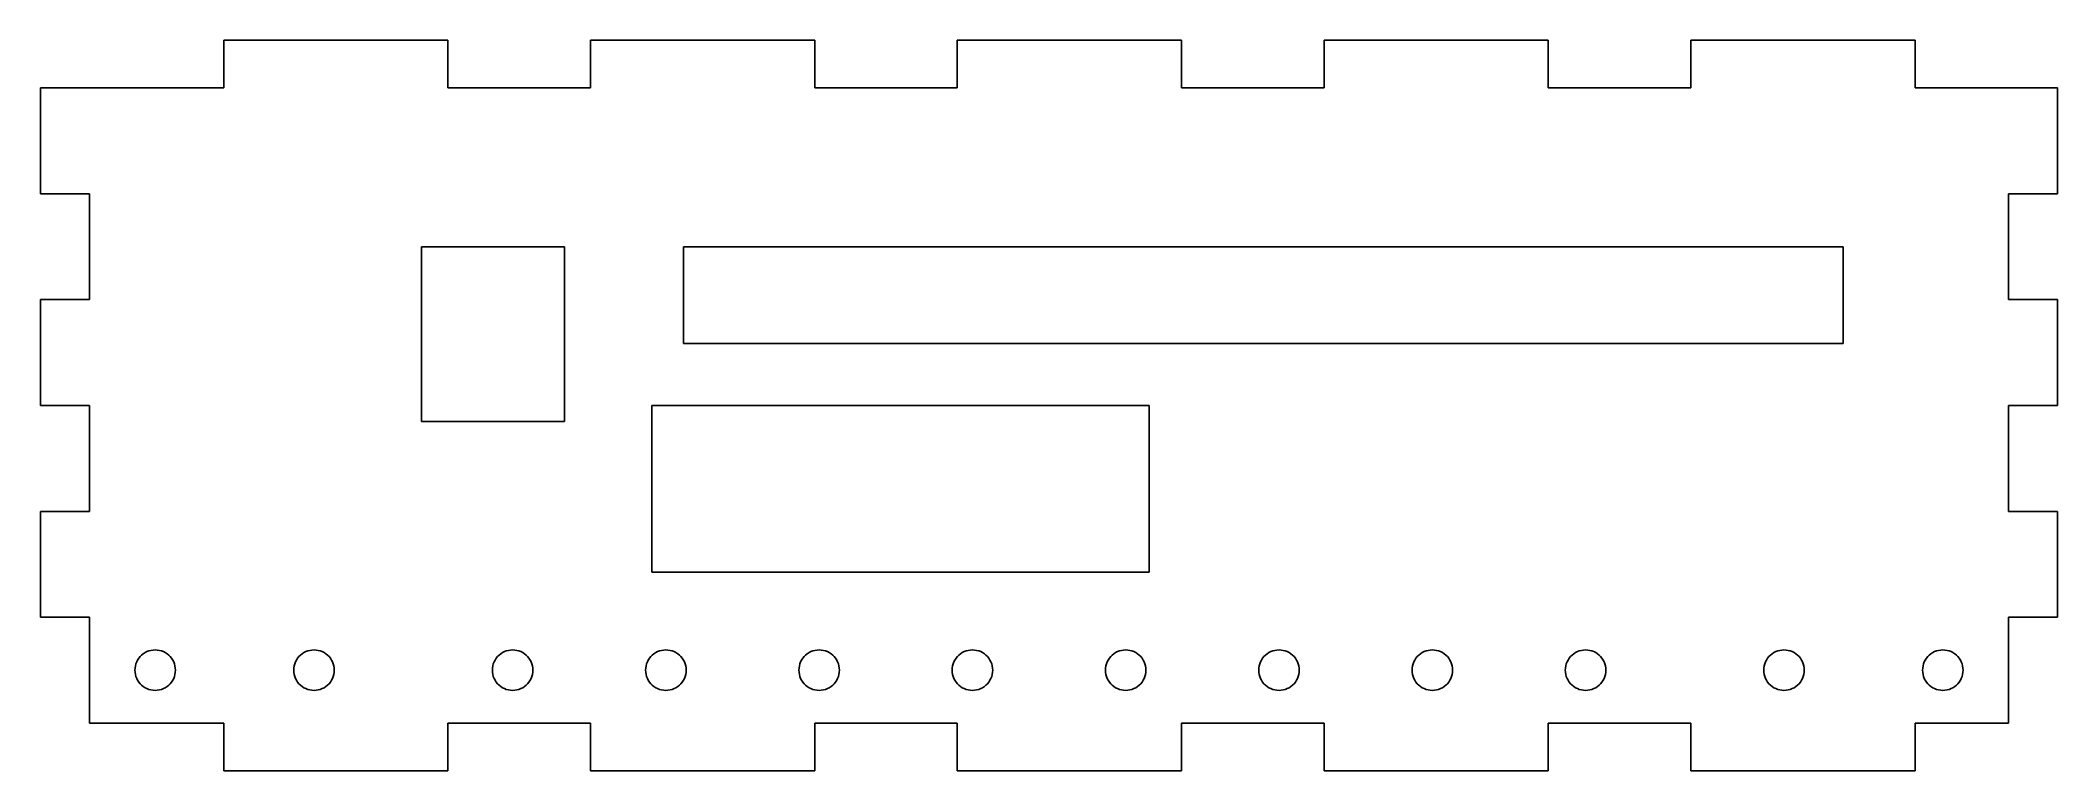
# Model space of a CAD drawing. Header units: metres. Extents: x -4 to 124, y -35 to 11.
import ezdxf

# ---------------------------------------------------------------- set-up
doc = ezdxf.new("R2010")
doc.units = ezdxf.units.M

msp = doc.modelspace()

# ---------------------------------------------------------------- linework, layer by layer
for p, q in [((22.1566, 11), (8.04544, 11)), ((8.04544, 11), (8.04544, 8)), ((22.1566, 8), (22.1566, 11)), ((45.2475, 11), (31.1364, 11)), ((31.1364, 11), (31.1364, 8)), ((45.2475, 8), (45.2475, 11)), ((68.3384, 11), (54.2273, 11)), ((54.2273, 11), (54.2273, 8)), ((68.3384, 8), (68.3384, 11)), ((91.4293, 11), (77.3182, 11)), ((77.3182, 11), (77.3182, 8)), ((91.4293, 8), (91.4293, 11)), ((114.52, 11), (100.409, 11)), ((100.409, 11), (100.409, 8)), ((114.52, 8), (114.52, 11)), ((8.04544, 8), (-3.5, 8)), ((-3.5, 8), (-3.5, 1.33333)), ((31.1364, 8), (22.1566, 8)), ((54.2273, 8), (45.2475, 8)), ((77.3182, 8), (68.3384, 8)), ((100.409, 8), (91.4293, 8)), ((123.5, 8), (114.52, 8)), ((123.5, 1.33333), (123.5, 8)), ((-3.5, 1.33333), (-0.39999, 1.33333)), ((-0.39999, 1.33333), (-0.39999, -5.33333)), ((120.4, -5.33333), (120.4, 1.33333)), ((120.4, 1.33333), (123.5, 1.33333)), ((20.5, -13), (20.5, -2)), ((20.5, -2), (29.5, -2)), ((29.5, -2), (29.5, -13)), ((37, -8.09999), (37, -2)), ((37, -2), (110, -2)), ((110, -2), (110, -8.09999)), ((-0.39999, -5.33333), (-3.5, -5.33333)), ((-3.5, -5.33333), (-3.5, -12)), ((123.5, -5.33333), (120.4, -5.33333)), ((123.5, -12), (123.5, -5.33333)), ((110, -8.09999), (37, -8.09999)), ((-3.5, -12), (-0.39999, -12)), ((-0.39999, -12), (-0.39999, -18.6667)), ((35, -22.5), (35, -12)), ((35, -12), (66.3, -12)), ((66.3, -12), (66.3, -22.5)), ((120.4, -18.6667), (120.4, -12)), ((120.4, -12), (123.5, -12)), ((29.5, -13), (20.5, -13)), ((-0.39999, -18.6667), (-3.5, -18.6667)), ((-3.5, -18.6667), (-3.5, -25.3333)), ((123.5, -18.6667), (120.4, -18.6667)), ((123.5, -25.3333), (123.5, -18.6667)), ((66.3, -22.5), (35, -22.5)), ((-3.5, -25.3333), (-0.39999, -25.3333)), ((-0.39999, -25.3333), (-0.39999, -32)), ((120.4, -32), (120.4, -25.3333)), ((120.4, -25.3333), (123.5, -25.3333)), ((2.62581, -28.0315), (2.6985, -27.9196)), ((2.6985, -27.9196), (2.78249, -27.8159)), ((2.78249, -27.8159), (2.87685, -27.7215)), ((2.87685, -27.7215), (2.98056, -27.6375)), ((2.98056, -27.6375), (3.0925, -27.5648)), ((3.0925, -27.5648), (3.21141, -27.5042)), ((3.21141, -27.5042), (3.336, -27.4564)), ((3.336, -27.4564), (3.4649, -27.4219)), ((3.4649, -27.4219), (3.59673, -27.401)), ((3.59673, -27.401), (3.73, -27.394)), ((3.73, -27.394), (3.86327, -27.401)), ((3.86327, -27.401), (3.99509, -27.4219)), ((3.99509, -27.4219), (4.12399, -27.4564)), ((4.12399, -27.4564), (4.24858, -27.5042)), ((4.24858, -27.5042), (4.36749, -27.5648)), ((4.36749, -27.5648), (4.47942, -27.6375)), ((4.47942, -27.6375), (4.58313, -27.7215)), ((4.58313, -27.7215), (4.67751, -27.8159)), ((4.67751, -27.8159), (4.76149, -27.9196)), ((4.76149, -27.9196), (4.83418, -28.0315)), ((12.6258, -28.0315), (12.6985, -27.9196)), ((12.6985, -27.9196), (12.7825, -27.8159)), ((12.7825, -27.8159), (12.8768, -27.7215)), ((12.8768, -27.7215), (12.9806, -27.6375)), ((12.9806, -27.6375), (13.0925, -27.5648)), ((13.0925, -27.5648), (13.2114, -27.5042)), ((13.2114, -27.5042), (13.336, -27.4564)), ((13.336, -27.4564), (13.4649, -27.4219)), ((13.4649, -27.4219), (13.5967, -27.401)), ((13.5967, -27.401), (13.73, -27.394)), ((13.73, -27.394), (13.8633, -27.401)), ((13.8633, -27.401), (13.9951, -27.4219)), ((13.9951, -27.4219), (14.124, -27.4564)), ((14.124, -27.4564), (14.2486, -27.5042)), ((14.2486, -27.5042), (14.3675, -27.5648)), ((14.3675, -27.5648), (14.4794, -27.6375)), ((14.4794, -27.6375), (14.5831, -27.7215)), ((14.5831, -27.7215), (14.6775, -27.8159)), ((14.6775, -27.8159), (14.7615, -27.9196)), ((14.7615, -27.9196), (14.8342, -28.0315)), ((25.1258, -28.0315), (25.1985, -27.9196)), ((25.1985, -27.9196), (25.2825, -27.8159)), ((25.2825, -27.8159), (25.3768, -27.7215)), ((25.3768, -27.7215), (25.4806, -27.6375)), ((25.4806, -27.6375), (25.5925, -27.5648)), ((25.5925, -27.5648), (25.7114, -27.5042)), ((25.7114, -27.5042), (25.836, -27.4564)), ((25.836, -27.4564), (25.9649, -27.4219)), ((25.9649, -27.4219), (26.0967, -27.401)), ((26.0967, -27.401), (26.23, -27.394)), ((26.23, -27.394), (26.3633, -27.401)), ((26.3633, -27.401), (26.4951, -27.4219)), ((26.4951, -27.4219), (26.624, -27.4564)), ((26.624, -27.4564), (26.7486, -27.5042)), ((26.7486, -27.5042), (26.8675, -27.5648)), ((26.8675, -27.5648), (26.9794, -27.6375)), ((26.9794, -27.6375), (27.0831, -27.7215)), ((27.0831, -27.7215), (27.1775, -27.8159)), ((27.1775, -27.8159), (27.2615, -27.9196)), ((27.2615, -27.9196), (27.3342, -28.0315)), ((34.7758, -28.0315), (34.8485, -27.9196)), ((34.8485, -27.9196), (34.9325, -27.8159)), ((34.9325, -27.8159), (35.0269, -27.7215)), ((35.0269, -27.7215), (35.1306, -27.6375)), ((35.1306, -27.6375), (35.2425, -27.5648)), ((35.2425, -27.5648), (35.3614, -27.5042)), ((35.3614, -27.5042), (35.486, -27.4564)), ((35.486, -27.4564), (35.6149, -27.4219)), ((35.6149, -27.4219), (35.7467, -27.401)), ((35.7467, -27.401), (35.88, -27.394)), ((35.88, -27.394), (36.0133, -27.401)), ((36.0133, -27.401), (36.1451, -27.4219)), ((36.1451, -27.4219), (36.274, -27.4564)), ((36.274, -27.4564), (36.3986, -27.5042)), ((36.3986, -27.5042), (36.5175, -27.5648)), ((36.5175, -27.5648), (36.6294, -27.6375)), ((36.6294, -27.6375), (36.7331, -27.7215)), ((36.7331, -27.7215), (36.8275, -27.8159)), ((36.8275, -27.8159), (36.9115, -27.9196)), ((36.9115, -27.9196), (36.9842, -28.0315)), ((44.4258, -28.0315), (44.4985, -27.9196)), ((44.4985, -27.9196), (44.5825, -27.8159)), ((44.5825, -27.8159), (44.6768, -27.7215)), ((44.6768, -27.7215), (44.7806, -27.6375)), ((44.7806, -27.6375), (44.8925, -27.5648)), ((44.8925, -27.5648), (45.0114, -27.5042)), ((45.0114, -27.5042), (45.136, -27.4564)), ((45.136, -27.4564), (45.2649, -27.4219)), ((45.2649, -27.4219), (45.3967, -27.401)), ((45.3967, -27.401), (45.53, -27.394)), ((45.53, -27.394), (45.6633, -27.401)), ((45.6633, -27.401), (45.7951, -27.4219)), ((45.7951, -27.4219), (45.924, -27.4564)), ((45.924, -27.4564), (46.0486, -27.5042)), ((46.0486, -27.5042), (46.1675, -27.5648)), ((46.1675, -27.5648), (46.2794, -27.6375)), ((46.2794, -27.6375), (46.3831, -27.7215)), ((46.3831, -27.7215), (46.4775, -27.8159)), ((46.4775, -27.8159), (46.5615, -27.9196)), ((46.5615, -27.9196), (46.6342, -28.0315)), ((54.0758, -28.0315), (54.1485, -27.9196)), ((54.1485, -27.9196), (54.2325, -27.8159)), ((54.2325, -27.8159), (54.3269, -27.7215)), ((54.3269, -27.7215), (54.4306, -27.6375)), ((54.4306, -27.6375), (54.5425, -27.5648)), ((54.5425, -27.5648), (54.6614, -27.5042)), ((54.6614, -27.5042), (54.786, -27.4564)), ((54.786, -27.4564), (54.9149, -27.4219)), ((54.9149, -27.4219), (55.0467, -27.401)), ((55.0467, -27.401), (55.18, -27.394)), ((55.18, -27.394), (55.3133, -27.401)), ((55.3133, -27.401), (55.4451, -27.4219)), ((55.4451, -27.4219), (55.574, -27.4564)), ((55.574, -27.4564), (55.6986, -27.5042)), ((55.6986, -27.5042), (55.8175, -27.5648)), ((55.8175, -27.5648), (55.9294, -27.6375)), ((55.9294, -27.6375), (56.0331, -27.7215)), ((56.0331, -27.7215), (56.1275, -27.8159)), ((56.1275, -27.8159), (56.2115, -27.9196)), ((56.2115, -27.9196), (56.2842, -28.0315)), ((63.7258, -28.0315), (63.7985, -27.9196)), ((63.7985, -27.9196), (63.8825, -27.8159)), ((63.8825, -27.8159), (63.9769, -27.7215)), ((63.9769, -27.7215), (64.0806, -27.6375)), ((64.0806, -27.6375), (64.1925, -27.5648)), ((64.1925, -27.5648), (64.3114, -27.5042)), ((64.3114, -27.5042), (64.436, -27.4564)), ((64.436, -27.4564), (64.5649, -27.4219)), ((64.5649, -27.4219), (64.6967, -27.401)), ((64.6967, -27.401), (64.83, -27.394)), ((64.83, -27.394), (64.9633, -27.401)), ((64.9633, -27.401), (65.0951, -27.4219)), ((65.0951, -27.4219), (65.224, -27.4564)), ((65.224, -27.4564), (65.3486, -27.5042)), ((65.3486, -27.5042), (65.4675, -27.5648)), ((65.4675, -27.5648), (65.5794, -27.6375)), ((65.5794, -27.6375), (65.6831, -27.7215)), ((65.6831, -27.7215), (65.7775, -27.8159)), ((65.7775, -27.8159), (65.8615, -27.9196)), ((65.8615, -27.9196), (65.9342, -28.0315)), ((73.3758, -28.0315), (73.4485, -27.9196)), ((73.4485, -27.9196), (73.5325, -27.8159)), ((73.5325, -27.8159), (73.6269, -27.7215)), ((73.6269, -27.7215), (73.7306, -27.6375)), ((73.7306, -27.6375), (73.8425, -27.5648)), ((73.8425, -27.5648), (73.9614, -27.5042)), ((73.9614, -27.5042), (74.086, -27.4564)), ((74.086, -27.4564), (74.2149, -27.4219)), ((74.2149, -27.4219), (74.3467, -27.401)), ((74.3467, -27.401), (74.48, -27.394)), ((74.48, -27.394), (74.6133, -27.401)), ((74.6133, -27.401), (74.7451, -27.4219)), ((74.7451, -27.4219), (74.874, -27.4564)), ((74.874, -27.4564), (74.9986, -27.5042)), ((74.9986, -27.5042), (75.1175, -27.5648)), ((75.1175, -27.5648), (75.2294, -27.6375)), ((75.2294, -27.6375), (75.3331, -27.7215)), ((75.3331, -27.7215), (75.4275, -27.8159)), ((75.4275, -27.8159), (75.5115, -27.9196)), ((75.5115, -27.9196), (75.5842, -28.0315)), ((83.0258, -28.0315), (83.0985, -27.9196)), ((83.0985, -27.9196), (83.1825, -27.8159)), ((83.1825, -27.8159), (83.2769, -27.7215)), ((83.2769, -27.7215), (83.3806, -27.6375)), ((83.3806, -27.6375), (83.4925, -27.5648)), ((83.4925, -27.5648), (83.6114, -27.5042)), ((83.6114, -27.5042), (83.736, -27.4564)), ((83.736, -27.4564), (83.8649, -27.4219)), ((83.8649, -27.4219), (83.9967, -27.401)), ((83.9967, -27.401), (84.13, -27.394)), ((84.13, -27.394), (84.2633, -27.401)), ((84.2633, -27.401), (84.3951, -27.4219)), ((84.3951, -27.4219), (84.524, -27.4564)), ((84.524, -27.4564), (84.6486, -27.5042)), ((84.6486, -27.5042), (84.7675, -27.5648)), ((84.7675, -27.5648), (84.8794, -27.6375)), ((84.8794, -27.6375), (84.9831, -27.7215)), ((84.9831, -27.7215), (85.0775, -27.8159)), ((85.0775, -27.8159), (85.1615, -27.9196)), ((85.1615, -27.9196), (85.2342, -28.0315)), ((92.6758, -28.0315), (92.7485, -27.9196)), ((92.7485, -27.9196), (92.8325, -27.8159)), ((92.8325, -27.8159), (92.9268, -27.7215)), ((92.9268, -27.7215), (93.0306, -27.6375)), ((93.0306, -27.6375), (93.1425, -27.5648)), ((93.1425, -27.5648), (93.2614, -27.5042)), ((93.2614, -27.5042), (93.386, -27.4564)), ((93.386, -27.4564), (93.5149, -27.4219)), ((93.5149, -27.4219), (93.6467, -27.401)), ((93.6467, -27.401), (93.78, -27.394)), ((93.78, -27.394), (93.9133, -27.401)), ((93.9133, -27.401), (94.0451, -27.4219)), ((94.0451, -27.4219), (94.174, -27.4564)), ((94.174, -27.4564), (94.2986, -27.5042)), ((94.2986, -27.5042), (94.4175, -27.5648)), ((94.4175, -27.5648), (94.5294, -27.6375)), ((94.5294, -27.6375), (94.6331, -27.7215)), ((94.6331, -27.7215), (94.7275, -27.8159)), ((94.7275, -27.8159), (94.8115, -27.9196)), ((94.8115, -27.9196), (94.8842, -28.0315)), ((105.166, -28.0315), (105.238, -27.9196)), ((105.238, -27.9196), (105.322, -27.8159)), ((105.322, -27.8159), (105.417, -27.7215)), ((105.417, -27.7215), (105.521, -27.6375)), ((105.521, -27.6375), (105.632, -27.5648)), ((105.632, -27.5648), (105.751, -27.5042)), ((105.751, -27.5042), (105.876, -27.4564)), ((105.876, -27.4564), (106.005, -27.4219)), ((106.005, -27.4219), (106.137, -27.401)), ((106.137, -27.401), (106.27, -27.394)), ((106.27, -27.394), (106.403, -27.401)), ((106.403, -27.401), (106.535, -27.4219)), ((106.535, -27.4219), (106.664, -27.4564)), ((106.664, -27.4564), (106.789, -27.5042)), ((106.789, -27.5042), (106.908, -27.5648)), ((106.908, -27.5648), (107.019, -27.6375)), ((107.019, -27.6375), (107.123, -27.7215)), ((107.123, -27.7215), (107.217, -27.8159)), ((107.217, -27.8159), (107.301, -27.9196)), ((107.301, -27.9196), (107.374, -28.0315)), ((115.166, -28.0315), (115.238, -27.9196)), ((115.238, -27.9196), (115.322, -27.8159)), ((115.322, -27.8159), (115.417, -27.7215)), ((115.417, -27.7215), (115.521, -27.6375)), ((115.521, -27.6375), (115.632, -27.5648)), ((115.632, -27.5648), (115.751, -27.5042)), ((115.751, -27.5042), (115.876, -27.4564)), ((115.876, -27.4564), (116.005, -27.4219)), ((116.005, -27.4219), (116.137, -27.401)), ((116.137, -27.401), (116.27, -27.394)), ((116.27, -27.394), (116.403, -27.401)), ((116.403, -27.401), (116.535, -27.4219)), ((116.535, -27.4219), (116.664, -27.4564)), ((116.664, -27.4564), (116.789, -27.5042)), ((116.789, -27.5042), (116.908, -27.5648)), ((116.908, -27.5648), (117.019, -27.6375)), ((117.019, -27.6375), (117.123, -27.7215)), ((117.123, -27.7215), (117.217, -27.8159)), ((117.217, -27.8159), (117.301, -27.9196)), ((117.301, -27.9196), (117.374, -28.0315)), ((2.45499, -28.669), (2.46198, -28.5357)), ((2.46198, -28.8023), (2.45499, -28.669)), ((2.46198, -28.5357), (2.48285, -28.4039)), ((2.48285, -28.9341), (2.46198, -28.8023)), ((2.48285, -28.4039), (2.5174, -28.275)), ((2.5174, -29.063), (2.48285, -28.9341)), ((2.5174, -28.275), (2.56522, -28.1504)), ((2.56522, -29.1876), (2.5174, -29.063)), ((2.56522, -28.1504), (2.62581, -28.0315)), ((2.62581, -29.3065), (2.56522, -29.1876)), ((4.83418, -28.0315), (4.89476, -28.1504)), ((4.89476, -29.1876), (4.83418, -29.3065)), ((4.89476, -28.1504), (4.9426, -28.275)), ((4.9426, -29.063), (4.89476, -29.1876)), ((4.9426, -28.275), (4.97713, -28.4039)), ((4.97713, -28.9341), (4.9426, -29.063)), ((4.97713, -28.4039), (4.998, -28.5357)), ((4.998, -28.8023), (4.97713, -28.9341)), ((4.998, -28.5357), (5.00499, -28.669)), ((5.00499, -28.669), (4.998, -28.8023)), ((12.455, -28.669), (12.462, -28.5357)), ((12.462, -28.8023), (12.455, -28.669)), ((12.462, -28.5357), (12.4828, -28.4039)), ((12.4828, -28.9341), (12.462, -28.8023)), ((12.4828, -28.4039), (12.5174, -28.275)), ((12.5174, -29.063), (12.4828, -28.9341)), ((12.5174, -28.275), (12.5652, -28.1504)), ((12.5652, -29.1876), (12.5174, -29.063)), ((12.5652, -28.1504), (12.6258, -28.0315)), ((12.6258, -29.3065), (12.5652, -29.1876)), ((14.8342, -28.0315), (14.8948, -28.1504)), ((14.8948, -29.1876), (14.8342, -29.3065)), ((14.8948, -28.1504), (14.9426, -28.275)), ((14.9426, -29.063), (14.8948, -29.1876)), ((14.9426, -28.275), (14.9771, -28.4039)), ((14.9771, -28.9341), (14.9426, -29.063)), ((14.9771, -28.4039), (14.998, -28.5357)), ((14.998, -28.8023), (14.9771, -28.9341)), ((14.998, -28.5357), (15.005, -28.669)), ((15.005, -28.669), (14.998, -28.8023)), ((24.955, -28.669), (24.962, -28.5357)), ((24.962, -28.8023), (24.955, -28.669)), ((24.962, -28.5357), (24.9828, -28.4039)), ((24.9828, -28.9341), (24.962, -28.8023)), ((24.9828, -28.4039), (25.0174, -28.275)), ((25.0174, -29.063), (24.9828, -28.9341)), ((25.0174, -28.275), (25.0652, -28.1504)), ((25.0652, -29.1876), (25.0174, -29.063)), ((25.0652, -28.1504), (25.1258, -28.0315)), ((25.1258, -29.3065), (25.0652, -29.1876)), ((27.3342, -28.0315), (27.3948, -28.1504)), ((27.3948, -29.1876), (27.3342, -29.3065)), ((27.3948, -28.1504), (27.4426, -28.275)), ((27.4426, -29.063), (27.3948, -29.1876)), ((27.4426, -28.275), (27.4771, -28.4039)), ((27.4771, -28.9341), (27.4426, -29.063)), ((27.4771, -28.4039), (27.498, -28.5357)), ((27.498, -28.8023), (27.4771, -28.9341)), ((27.498, -28.5357), (27.505, -28.669)), ((27.505, -28.669), (27.498, -28.8023)), ((34.605, -28.669), (34.612, -28.5357)), ((34.612, -28.8023), (34.605, -28.669)), ((34.612, -28.5357), (34.6329, -28.4039)), ((34.6329, -28.9341), (34.612, -28.8023)), ((34.6329, -28.4039), (34.6674, -28.275)), ((34.6674, -29.063), (34.6329, -28.9341)), ((34.6674, -28.275), (34.7152, -28.1504)), ((34.7152, -29.1876), (34.6674, -29.063)), ((34.7152, -28.1504), (34.7758, -28.0315)), ((34.7758, -29.3065), (34.7152, -29.1876)), ((36.9842, -28.0315), (37.0448, -28.1504)), ((37.0448, -29.1876), (36.9842, -29.3065)), ((37.0448, -28.1504), (37.0926, -28.275)), ((37.0926, -29.063), (37.0448, -29.1876)), ((37.0926, -28.275), (37.1271, -28.4039)), ((37.1271, -28.9341), (37.0926, -29.063)), ((37.1271, -28.4039), (37.148, -28.5357)), ((37.148, -28.8023), (37.1271, -28.9341)), ((37.148, -28.5357), (37.155, -28.669)), ((37.155, -28.669), (37.148, -28.8023)), ((44.255, -28.669), (44.262, -28.5357)), ((44.262, -28.8023), (44.255, -28.669)), ((44.262, -28.5357), (44.2829, -28.4039)), ((44.2829, -28.9341), (44.262, -28.8023)), ((44.2829, -28.4039), (44.3174, -28.275)), ((44.3174, -29.063), (44.2829, -28.9341)), ((44.3174, -28.275), (44.3652, -28.1504)), ((44.3652, -29.1876), (44.3174, -29.063)), ((44.3652, -28.1504), (44.4258, -28.0315)), ((44.4258, -29.3065), (44.3652, -29.1876)), ((46.6342, -28.0315), (46.6948, -28.1504)), ((46.6948, -29.1876), (46.6342, -29.3065)), ((46.6948, -28.1504), (46.7426, -28.275)), ((46.7426, -29.063), (46.6948, -29.1876)), ((46.7426, -28.275), (46.7771, -28.4039)), ((46.7771, -28.9341), (46.7426, -29.063)), ((46.7771, -28.4039), (46.798, -28.5357)), ((46.798, -28.8023), (46.7771, -28.9341)), ((46.798, -28.5357), (46.805, -28.669)), ((46.805, -28.669), (46.798, -28.8023)), ((53.905, -28.669), (53.912, -28.5357)), ((53.912, -28.8023), (53.905, -28.669)), ((53.912, -28.5357), (53.9329, -28.4039)), ((53.9329, -28.9341), (53.912, -28.8023)), ((53.9329, -28.4039), (53.9674, -28.275)), ((53.9674, -29.063), (53.9329, -28.9341)), ((53.9674, -28.275), (54.0152, -28.1504)), ((54.0152, -29.1876), (53.9674, -29.063)), ((54.0152, -28.1504), (54.0758, -28.0315)), ((54.0758, -29.3065), (54.0152, -29.1876)), ((56.2842, -28.0315), (56.3448, -28.1504)), ((56.3448, -29.1876), (56.2842, -29.3065)), ((56.3448, -28.1504), (56.3926, -28.275)), ((56.3926, -29.063), (56.3448, -29.1876)), ((56.3926, -28.275), (56.4271, -28.4039)), ((56.4271, -28.9341), (56.3926, -29.063)), ((56.4271, -28.4039), (56.448, -28.5357)), ((56.448, -28.8023), (56.4271, -28.9341)), ((56.448, -28.5357), (56.455, -28.669)), ((56.455, -28.669), (56.448, -28.8023)), ((63.555, -28.669), (63.562, -28.5357)), ((63.562, -28.8023), (63.555, -28.669)), ((63.562, -28.5357), (63.5829, -28.4039)), ((63.5829, -28.9341), (63.562, -28.8023)), ((63.5829, -28.4039), (63.6174, -28.275)), ((63.6174, -29.063), (63.5829, -28.9341)), ((63.6174, -28.275), (63.6652, -28.1504)), ((63.6652, -29.1876), (63.6174, -29.063)), ((63.6652, -28.1504), (63.7258, -28.0315)), ((63.7258, -29.3065), (63.6652, -29.1876)), ((65.9342, -28.0315), (65.9948, -28.1504)), ((65.9948, -29.1876), (65.9342, -29.3065)), ((65.9948, -28.1504), (66.0426, -28.275)), ((66.0426, -29.063), (65.9948, -29.1876)), ((66.0426, -28.275), (66.0771, -28.4039)), ((66.0771, -28.9341), (66.0426, -29.063)), ((66.0771, -28.4039), (66.098, -28.5357)), ((66.098, -28.8023), (66.0771, -28.9341)), ((66.098, -28.5357), (66.105, -28.669)), ((66.105, -28.669), (66.098, -28.8023)), ((73.205, -28.669), (73.212, -28.5357)), ((73.212, -28.8023), (73.205, -28.669)), ((73.212, -28.5357), (73.2329, -28.4039)), ((73.2329, -28.9341), (73.212, -28.8023)), ((73.2329, -28.4039), (73.2674, -28.275)), ((73.2674, -29.063), (73.2329, -28.9341)), ((73.2674, -28.275), (73.3152, -28.1504)), ((73.3152, -29.1876), (73.2674, -29.063)), ((73.3152, -28.1504), (73.3758, -28.0315)), ((73.3758, -29.3065), (73.3152, -29.1876)), ((75.5842, -28.0315), (75.6448, -28.1504)), ((75.6448, -29.1876), (75.5842, -29.3065)), ((75.6448, -28.1504), (75.6926, -28.275)), ((75.6926, -29.063), (75.6448, -29.1876)), ((75.6926, -28.275), (75.7271, -28.4039)), ((75.7271, -28.9341), (75.6926, -29.063)), ((75.7271, -28.4039), (75.748, -28.5357)), ((75.748, -28.8023), (75.7271, -28.9341)), ((75.748, -28.5357), (75.755, -28.669)), ((75.755, -28.669), (75.748, -28.8023)), ((82.855, -28.669), (82.862, -28.5357)), ((82.862, -28.8023), (82.855, -28.669)), ((82.862, -28.5357), (82.8829, -28.4039)), ((82.8829, -28.9341), (82.862, -28.8023)), ((82.8829, -28.4039), (82.9174, -28.275)), ((82.9174, -29.063), (82.8829, -28.9341)), ((82.9174, -28.275), (82.9652, -28.1504)), ((82.9652, -29.1876), (82.9174, -29.063)), ((82.9652, -28.1504), (83.0258, -28.0315)), ((83.0258, -29.3065), (82.9652, -29.1876)), ((85.2342, -28.0315), (85.2948, -28.1504)), ((85.2948, -29.1876), (85.2342, -29.3065)), ((85.2948, -28.1504), (85.3426, -28.275)), ((85.3426, -29.063), (85.2948, -29.1876)), ((85.3426, -28.275), (85.3771, -28.4039)), ((85.3771, -28.9341), (85.3426, -29.063)), ((85.3771, -28.4039), (85.398, -28.5357)), ((85.398, -28.8023), (85.3771, -28.9341)), ((85.398, -28.5357), (85.405, -28.669)), ((85.405, -28.669), (85.398, -28.8023)), ((92.505, -28.669), (92.512, -28.5357)), ((92.512, -28.8023), (92.505, -28.669)), ((92.512, -28.5357), (92.5329, -28.4039)), ((92.5329, -28.9341), (92.512, -28.8023)), ((92.5329, -28.4039), (92.5674, -28.275)), ((92.5674, -29.063), (92.5329, -28.9341)), ((92.5674, -28.275), (92.6152, -28.1504)), ((92.6152, -29.1876), (92.5674, -29.063)), ((92.6152, -28.1504), (92.6758, -28.0315)), ((92.6758, -29.3065), (92.6152, -29.1876)), ((94.8842, -28.0315), (94.9448, -28.1504)), ((94.9448, -29.1876), (94.8842, -29.3065)), ((94.9448, -28.1504), (94.9926, -28.275)), ((94.9926, -29.063), (94.9448, -29.1876)), ((94.9926, -28.275), (95.0271, -28.4039)), ((95.0271, -28.9341), (94.9926, -29.063)), ((95.0271, -28.4039), (95.048, -28.5357)), ((95.048, -28.8023), (95.0271, -28.9341)), ((95.048, -28.5357), (95.055, -28.669)), ((95.055, -28.669), (95.048, -28.8023)), ((104.995, -28.669), (105.002, -28.5357)), ((105.002, -28.8023), (104.995, -28.669)), ((105.002, -28.5357), (105.023, -28.4039)), ((105.023, -28.9341), (105.002, -28.8023)), ((105.023, -28.4039), (105.057, -28.275)), ((105.057, -29.063), (105.023, -28.9341)), ((105.057, -28.275), (105.105, -28.1504)), ((105.105, -29.1876), (105.057, -29.063)), ((105.105, -28.1504), (105.166, -28.0315)), ((105.166, -29.3065), (105.105, -29.1876)), ((107.374, -28.0315), (107.435, -28.1504)), ((107.435, -29.1876), (107.374, -29.3065)), ((107.435, -28.1504), (107.483, -28.275)), ((107.483, -29.063), (107.435, -29.1876)), ((107.483, -28.275), (107.517, -28.4039)), ((107.517, -28.9341), (107.483, -29.063)), ((107.517, -28.4039), (107.538, -28.5357)), ((107.538, -28.8023), (107.517, -28.9341)), ((107.538, -28.5357), (107.545, -28.669)), ((107.545, -28.669), (107.538, -28.8023)), ((114.995, -28.669), (115.002, -28.5357)), ((115.002, -28.8023), (114.995, -28.669)), ((115.002, -28.5357), (115.023, -28.4039)), ((115.023, -28.9341), (115.002, -28.8023)), ((115.023, -28.4039), (115.057, -28.275)), ((115.057, -29.063), (115.023, -28.9341)), ((115.057, -28.275), (115.105, -28.1504)), ((115.105, -29.1876), (115.057, -29.063)), ((115.105, -28.1504), (115.166, -28.0315)), ((115.166, -29.3065), (115.105, -29.1876)), ((117.374, -28.0315), (117.435, -28.1504)), ((117.435, -29.1876), (117.374, -29.3065)), ((117.435, -28.1504), (117.483, -28.275)), ((117.483, -29.063), (117.435, -29.1876)), ((117.483, -28.275), (117.517, -28.4039)), ((117.517, -28.9341), (117.483, -29.063)), ((117.517, -28.4039), (117.538, -28.5357)), ((117.538, -28.8023), (117.517, -28.9341)), ((117.538, -28.5357), (117.545, -28.669)), ((117.545, -28.669), (117.538, -28.8023)), ((2.6985, -29.4184), (2.62581, -29.3065)), ((2.78249, -29.5221), (2.6985, -29.4184)), ((2.87685, -29.6165), (2.78249, -29.5221)), ((2.98056, -29.7005), (2.87685, -29.6165)), ((3.0925, -29.7732), (2.98056, -29.7005)), ((3.21141, -29.8338), (3.0925, -29.7732)), ((3.336, -29.8816), (3.21141, -29.8338)), ((3.4649, -29.9161), (3.336, -29.8816)), ((3.59673, -29.937), (3.4649, -29.9161)), ((3.73, -29.944), (3.59673, -29.937)), ((3.86327, -29.937), (3.73, -29.944)), ((3.99509, -29.9161), (3.86327, -29.937)), ((4.12399, -29.8816), (3.99509, -29.9161)), ((4.24858, -29.8338), (4.12399, -29.8816)), ((4.36749, -29.7732), (4.24858, -29.8338)), ((4.47942, -29.7005), (4.36749, -29.7732)), ((4.58313, -29.6165), (4.47942, -29.7005)), ((4.67751, -29.5221), (4.58313, -29.6165)), ((4.76149, -29.4184), (4.67751, -29.5221)), ((4.83418, -29.3065), (4.76149, -29.4184)), ((12.6985, -29.4184), (12.6258, -29.3065)), ((12.7825, -29.5221), (12.6985, -29.4184)), ((12.8768, -29.6165), (12.7825, -29.5221)), ((12.9806, -29.7005), (12.8768, -29.6165)), ((13.0925, -29.7732), (12.9806, -29.7005)), ((13.2114, -29.8338), (13.0925, -29.7732)), ((13.336, -29.8816), (13.2114, -29.8338)), ((13.4649, -29.9161), (13.336, -29.8816)), ((13.5967, -29.937), (13.4649, -29.9161)), ((13.73, -29.944), (13.5967, -29.937)), ((13.8633, -29.937), (13.73, -29.944)), ((13.9951, -29.9161), (13.8633, -29.937)), ((14.124, -29.8816), (13.9951, -29.9161)), ((14.2486, -29.8338), (14.124, -29.8816)), ((14.3675, -29.7732), (14.2486, -29.8338)), ((14.4794, -29.7005), (14.3675, -29.7732)), ((14.5831, -29.6165), (14.4794, -29.7005)), ((14.6775, -29.5221), (14.5831, -29.6165)), ((14.7615, -29.4184), (14.6775, -29.5221)), ((14.8342, -29.3065), (14.7615, -29.4184)), ((25.1985, -29.4184), (25.1258, -29.3065)), ((25.2825, -29.5221), (25.1985, -29.4184)), ((25.3768, -29.6165), (25.2825, -29.5221)), ((25.4806, -29.7005), (25.3768, -29.6165)), ((25.5925, -29.7732), (25.4806, -29.7005)), ((25.7114, -29.8338), (25.5925, -29.7732)), ((25.836, -29.8816), (25.7114, -29.8338)), ((25.9649, -29.9161), (25.836, -29.8816)), ((26.0967, -29.937), (25.9649, -29.9161)), ((26.23, -29.944), (26.0967, -29.937)), ((26.3633, -29.937), (26.23, -29.944)), ((26.4951, -29.9161), (26.3633, -29.937)), ((26.624, -29.8816), (26.4951, -29.9161)), ((26.7486, -29.8338), (26.624, -29.8816)), ((26.8675, -29.7732), (26.7486, -29.8338)), ((26.9794, -29.7005), (26.8675, -29.7732)), ((27.0831, -29.6165), (26.9794, -29.7005)), ((27.1775, -29.5221), (27.0831, -29.6165)), ((27.2615, -29.4184), (27.1775, -29.5221)), ((27.3342, -29.3065), (27.2615, -29.4184)), ((34.8485, -29.4184), (34.7758, -29.3065)), ((34.9325, -29.5221), (34.8485, -29.4184)), ((35.0269, -29.6165), (34.9325, -29.5221)), ((35.1306, -29.7005), (35.0269, -29.6165)), ((35.2425, -29.7732), (35.1306, -29.7005)), ((35.3614, -29.8338), (35.2425, -29.7732)), ((35.486, -29.8816), (35.3614, -29.8338)), ((35.6149, -29.9161), (35.486, -29.8816)), ((35.7467, -29.937), (35.6149, -29.9161)), ((35.88, -29.944), (35.7467, -29.937)), ((36.0133, -29.937), (35.88, -29.944)), ((36.1451, -29.9161), (36.0133, -29.937)), ((36.274, -29.8816), (36.1451, -29.9161)), ((36.3986, -29.8338), (36.274, -29.8816)), ((36.5175, -29.7732), (36.3986, -29.8338)), ((36.6294, -29.7005), (36.5175, -29.7732)), ((36.7331, -29.6165), (36.6294, -29.7005)), ((36.8275, -29.5221), (36.7331, -29.6165)), ((36.9115, -29.4184), (36.8275, -29.5221)), ((36.9842, -29.3065), (36.9115, -29.4184)), ((44.4985, -29.4184), (44.4258, -29.3065)), ((44.5825, -29.5221), (44.4985, -29.4184)), ((44.6768, -29.6165), (44.5825, -29.5221)), ((44.7806, -29.7005), (44.6768, -29.6165)), ((44.8925, -29.7732), (44.7806, -29.7005)), ((45.0114, -29.8338), (44.8925, -29.7732)), ((45.136, -29.8816), (45.0114, -29.8338)), ((45.2649, -29.9161), (45.136, -29.8816)), ((45.3967, -29.937), (45.2649, -29.9161)), ((45.53, -29.944), (45.3967, -29.937)), ((45.6633, -29.937), (45.53, -29.944)), ((45.7951, -29.9161), (45.6633, -29.937)), ((45.924, -29.8816), (45.7951, -29.9161)), ((46.0486, -29.8338), (45.924, -29.8816)), ((46.1675, -29.7732), (46.0486, -29.8338)), ((46.2794, -29.7005), (46.1675, -29.7732)), ((46.3831, -29.6165), (46.2794, -29.7005)), ((46.4775, -29.5221), (46.3831, -29.6165)), ((46.5615, -29.4184), (46.4775, -29.5221)), ((46.6342, -29.3065), (46.5615, -29.4184)), ((54.1485, -29.4184), (54.0758, -29.3065)), ((54.2325, -29.5221), (54.1485, -29.4184)), ((54.3269, -29.6165), (54.2325, -29.5221)), ((54.4306, -29.7005), (54.3269, -29.6165)), ((54.5425, -29.7732), (54.4306, -29.7005)), ((54.6614, -29.8338), (54.5425, -29.7732)), ((54.786, -29.8816), (54.6614, -29.8338)), ((54.9149, -29.9161), (54.786, -29.8816)), ((55.0467, -29.937), (54.9149, -29.9161)), ((55.18, -29.944), (55.0467, -29.937)), ((55.3133, -29.937), (55.18, -29.944)), ((55.4451, -29.9161), (55.3133, -29.937)), ((55.574, -29.8816), (55.4451, -29.9161)), ((55.6986, -29.8338), (55.574, -29.8816)), ((55.8175, -29.7732), (55.6986, -29.8338)), ((55.9294, -29.7005), (55.8175, -29.7732)), ((56.0331, -29.6165), (55.9294, -29.7005)), ((56.1275, -29.5221), (56.0331, -29.6165)), ((56.2115, -29.4184), (56.1275, -29.5221)), ((56.2842, -29.3065), (56.2115, -29.4184)), ((63.7985, -29.4184), (63.7258, -29.3065)), ((63.8825, -29.5221), (63.7985, -29.4184)), ((63.9769, -29.6165), (63.8825, -29.5221)), ((64.0806, -29.7005), (63.9769, -29.6165)), ((64.1925, -29.7732), (64.0806, -29.7005)), ((64.3114, -29.8338), (64.1925, -29.7732)), ((64.436, -29.8816), (64.3114, -29.8338)), ((64.5649, -29.9161), (64.436, -29.8816)), ((64.6967, -29.937), (64.5649, -29.9161)), ((64.83, -29.944), (64.6967, -29.937)), ((64.9633, -29.937), (64.83, -29.944)), ((65.0951, -29.9161), (64.9633, -29.937)), ((65.224, -29.8816), (65.0951, -29.9161)), ((65.3486, -29.8338), (65.224, -29.8816)), ((65.4675, -29.7732), (65.3486, -29.8338)), ((65.5794, -29.7005), (65.4675, -29.7732)), ((65.6831, -29.6165), (65.5794, -29.7005)), ((65.7775, -29.5221), (65.6831, -29.6165)), ((65.8615, -29.4184), (65.7775, -29.5221)), ((65.9342, -29.3065), (65.8615, -29.4184)), ((73.4485, -29.4184), (73.3758, -29.3065)), ((73.5325, -29.5221), (73.4485, -29.4184)), ((73.6269, -29.6165), (73.5325, -29.5221)), ((73.7306, -29.7005), (73.6269, -29.6165)), ((73.8425, -29.7732), (73.7306, -29.7005)), ((73.9614, -29.8338), (73.8425, -29.7732)), ((74.086, -29.8816), (73.9614, -29.8338)), ((74.2149, -29.9161), (74.086, -29.8816)), ((74.3467, -29.937), (74.2149, -29.9161)), ((74.48, -29.944), (74.3467, -29.937)), ((74.6133, -29.937), (74.48, -29.944)), ((74.7451, -29.9161), (74.6133, -29.937)), ((74.874, -29.8816), (74.7451, -29.9161)), ((74.9986, -29.8338), (74.874, -29.8816)), ((75.1175, -29.7732), (74.9986, -29.8338)), ((75.2294, -29.7005), (75.1175, -29.7732)), ((75.3331, -29.6165), (75.2294, -29.7005)), ((75.4275, -29.5221), (75.3331, -29.6165)), ((75.5115, -29.4184), (75.4275, -29.5221)), ((75.5842, -29.3065), (75.5115, -29.4184)), ((83.0985, -29.4184), (83.0258, -29.3065)), ((83.1825, -29.5221), (83.0985, -29.4184)), ((83.2769, -29.6165), (83.1825, -29.5221)), ((83.3806, -29.7005), (83.2769, -29.6165)), ((83.4925, -29.7732), (83.3806, -29.7005)), ((83.6114, -29.8338), (83.4925, -29.7732)), ((83.736, -29.8816), (83.6114, -29.8338)), ((83.8649, -29.9161), (83.736, -29.8816)), ((83.9967, -29.937), (83.8649, -29.9161)), ((84.13, -29.944), (83.9967, -29.937)), ((84.2633, -29.937), (84.13, -29.944)), ((84.3951, -29.9161), (84.2633, -29.937)), ((84.524, -29.8816), (84.3951, -29.9161)), ((84.6486, -29.8338), (84.524, -29.8816)), ((84.7675, -29.7732), (84.6486, -29.8338)), ((84.8794, -29.7005), (84.7675, -29.7732)), ((84.9831, -29.6165), (84.8794, -29.7005)), ((85.0775, -29.5221), (84.9831, -29.6165)), ((85.1615, -29.4184), (85.0775, -29.5221)), ((85.2342, -29.3065), (85.1615, -29.4184)), ((92.7485, -29.4184), (92.6758, -29.3065)), ((92.8325, -29.5221), (92.7485, -29.4184)), ((92.9268, -29.6165), (92.8325, -29.5221)), ((93.0306, -29.7005), (92.9268, -29.6165)), ((93.1425, -29.7732), (93.0306, -29.7005)), ((93.2614, -29.8338), (93.1425, -29.7732)), ((93.386, -29.8816), (93.2614, -29.8338)), ((93.5149, -29.9161), (93.386, -29.8816)), ((93.6467, -29.937), (93.5149, -29.9161)), ((93.78, -29.944), (93.6467, -29.937)), ((93.9133, -29.937), (93.78, -29.944)), ((94.0451, -29.9161), (93.9133, -29.937)), ((94.174, -29.8816), (94.0451, -29.9161)), ((94.2986, -29.8338), (94.174, -29.8816)), ((94.4175, -29.7732), (94.2986, -29.8338)), ((94.5294, -29.7005), (94.4175, -29.7732)), ((94.6331, -29.6165), (94.5294, -29.7005)), ((94.7275, -29.5221), (94.6331, -29.6165)), ((94.8115, -29.4184), (94.7275, -29.5221)), ((94.8842, -29.3065), (94.8115, -29.4184)), ((105.238, -29.4184), (105.166, -29.3065)), ((105.322, -29.5221), (105.238, -29.4184)), ((105.417, -29.6165), (105.322, -29.5221)), ((105.521, -29.7005), (105.417, -29.6165)), ((105.632, -29.7732), (105.521, -29.7005)), ((105.751, -29.8338), (105.632, -29.7732)), ((105.876, -29.8816), (105.751, -29.8338)), ((106.005, -29.9161), (105.876, -29.8816)), ((106.137, -29.937), (106.005, -29.9161)), ((106.27, -29.944), (106.137, -29.937)), ((106.403, -29.937), (106.27, -29.944)), ((106.535, -29.9161), (106.403, -29.937)), ((106.664, -29.8816), (106.535, -29.9161)), ((106.789, -29.8338), (106.664, -29.8816)), ((106.908, -29.7732), (106.789, -29.8338)), ((107.019, -29.7005), (106.908, -29.7732)), ((107.123, -29.6165), (107.019, -29.7005)), ((107.217, -29.5221), (107.123, -29.6165)), ((107.301, -29.4184), (107.217, -29.5221)), ((107.374, -29.3065), (107.301, -29.4184)), ((115.238, -29.4184), (115.166, -29.3065)), ((115.322, -29.5221), (115.238, -29.4184)), ((115.417, -29.6165), (115.322, -29.5221)), ((115.521, -29.7005), (115.417, -29.6165)), ((115.632, -29.7732), (115.521, -29.7005)), ((115.751, -29.8338), (115.632, -29.7732)), ((115.876, -29.8816), (115.751, -29.8338)), ((116.005, -29.9161), (115.876, -29.8816)), ((116.137, -29.937), (116.005, -29.9161)), ((116.27, -29.944), (116.137, -29.937)), ((116.403, -29.937), (116.27, -29.944)), ((116.535, -29.9161), (116.403, -29.937)), ((116.664, -29.8816), (116.535, -29.9161)), ((116.789, -29.8338), (116.664, -29.8816)), ((116.908, -29.7732), (116.789, -29.8338)), ((117.019, -29.7005), (116.908, -29.7732)), ((117.123, -29.6165), (117.019, -29.7005)), ((117.217, -29.5221), (117.123, -29.6165)), ((117.301, -29.4184), (117.217, -29.5221)), ((117.374, -29.3065), (117.301, -29.4184)), ((-0.39999, -32), (8.04544, -32)), ((8.04544, -32), (8.04544, -35)), ((22.1566, -32), (31.1364, -32)), ((22.1566, -35), (22.1566, -32)), ((31.1364, -32), (31.1364, -35)), ((45.2475, -35), (45.2475, -32)), ((45.2475, -32), (54.2273, -32)), ((54.2273, -32), (54.2273, -35)), ((68.3384, -35), (68.3384, -32)), ((68.3384, -32), (77.3182, -32)), ((77.3182, -32), (77.3182, -35)), ((91.4293, -35), (91.4293, -32)), ((91.4293, -32), (100.409, -32)), ((100.409, -32), (100.409, -35)), ((114.52, -35), (114.52, -32)), ((114.52, -32), (120.4, -32)), ((8.04544, -35), (22.1566, -35)), ((31.1364, -35), (45.2475, -35)), ((54.2273, -35), (68.3384, -35)), ((77.3182, -35), (91.4293, -35)), ((100.409, -35), (114.52, -35))]:
    msp.add_line(p, q)

doc.saveas('drawing.dxf')
